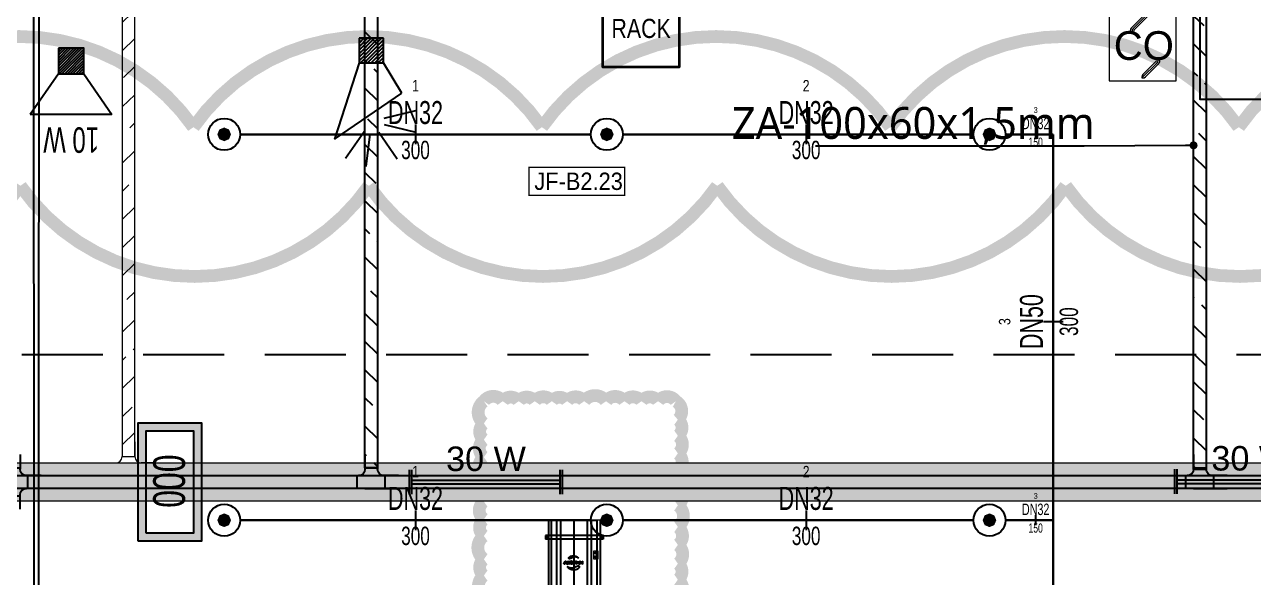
# Model space of a CAD drawing. Header units: millimetres. Extents: x -379292 to 1221486, y 92049 to 447512.
# Drawn here: x -167020 to -157385, y 267871 to 272204 of the extents above; entities that cross this region are included whole.
import ezdxf
from ezdxf import colors
from ezdxf.entities.mleader import LeaderData, LeaderLine
from ezdxf.enums import TextEntityAlignment as Align
from ezdxf.math import Vec2, Vec3

# ---------------------------------------------------------------- set-up
doc = ezdxf.new("R2010")
doc.units = ezdxf.units.MM
doc.linetypes.add('HIDDEN', pattern=[9.525, 6.35, -3.175])
for name, color, linetype in [('-M-YNGN-BORUID', 7, 'Continuous'), ('-M-YNGN-BORUUZUN', 7, 'Continuous'), ('-M-YNGN-BORUYUK', 7, 'Continuous'), ('-M-YNGN-SPR-YUK', 7, 'Continuous'), ('-M-YNGN-ZON2-CAP-', 7, 'Continuous'), ('-M-YNGN-ZON2-SPR-', 7, 'Continuous'), ('05_SYMBOL', 2, 'Continuous'), ('08_ARAÇ SAYIM', 140, 'Continuous'), ('08_HORN', 4, 'Continuous'), ('08_LAMP', 4, 'Continuous'), ('08_LOUD SYSTEM', 4, 'Continuous'), ('202-A-Y-MahalAd', 141, 'Continuous'), ('AIR-J-U-355', 2, 'Continuous'), ('AIRONN ZONLAMA', 4, 'Continuous'), ('E_CT_ZA', 6, 'Continuous'), ('EYazı', 7, 'Continuous'), ('JF355', 2, 'Continuous')]:
    doc.layers.add(name, color=color, linetype=linetype)
doc.layers.add('-M-YNGN-SPR-CAPCIZGI', color=188, linetype='Continuous', plot=False)
for name, color, linetype, lineweight in [('-M-YNGN-ZON2', 4, 'SP', 30), ('08_DEDECTOR', 3, 'Continuous', 9), ('Aironn-Kodlama', 7, 'Continuous', 0), ('E_CT_AYDINLATMA', 3, 'Continuous', 9), ('E_CT_KA', 4, 'Continuous', 9)]:
    doc.layers.add(name, color=color, linetype=linetype, lineweight=lineweight)
doc.styles.add('CIZGI', font='tahoma.ttf', dxfattribs={"width": 0.8, "oblique": 20})
doc.styles.add('ET8-TRF5-M-001...002-01$0$Standard', font='arial.ttf')
doc.styles.add('HCAD', font='HCAD.SHX', dxfattribs={"width": 0.8, "height": 0.2})
doc.styles.add('PIPESIZE', font='hcad.shx', dxfattribs={"width": 0.8})
doc.styles.add('SPR-NOT', font='romans.shx')
doc.styles.get("Standard").update_dxf_attribs({"font": 'segoeuil.ttf'})
doc.styles.add('TR', font='tsimpali.shx', dxfattribs={"width": 0.7})
doc.styles.add('WMF-Arial', font='TURK.SHX')
doc.styles.add('YAZI-2', font='arial.ttf', dxfattribs={"height": 2})
doc.styles.add('YAZI-3', font='arial.ttf', dxfattribs={"height": 3})
doc.linetypes.add('SP', pattern='A,2,-0.1,["SP",CIZGI,S=0.14,R=0.2,X=0,Y=-0.07],-0.255', length=2.355)

# ---------------------------------------------------------------- blocks, each defined once
blk = doc.blocks.new('202_Vida')
at = {"color": 0, "linetype": 'ByBlock', "ltscale": 0.2}
for points in [[(0.96, 0), (-0.96, 0)], [(0, 0.96), (0, -0.96)]]:
    blk.add_lwpolyline(points, dxfattribs=at)
at = {"color": 0, "linetype": 'ByBlock'}
for radius in [0.42, 0.23, 0.155]:
    blk.add_circle((0, 0), radius, dxfattribs=at)
blk = doc.blocks.new('202_Stoper')
at = {"color": 0, "linetype": 'ByBlock'}
for points in [[(-750, -30), (-750, -75), (-900, -75), (-900, 75), (-750, 75), (-750, 30)], [(750, -30), (750, -75), (900, -75), (900, 75), (750, 75), (750, 30)]]:
    blk.add_lwpolyline(points, dxfattribs=at)
blk.add_lwpolyline([(825, -30, 1), (825, 30), (-825, 30, 1), (-825, -30)], format="xyb", close=True, dxfattribs=at)
at = {"color": 0, "linetype": 'ByBlock', "yscale": 10, "zscale": 10, "rotation": 180}
for p, xscale in [((-877, 53), -10), ((-772, 53), 10), ((772, 53), -10), ((877, 53), 10)]:
    blk.add_blockref('202_Vida', p, dxfattribs=dict(at, xscale=xscale))
at = {"color": 0, "linetype": 'ByBlock', "yscale": 10, "zscale": 10}
for p, xscale in [((-877, -52), 10), ((-772, -52), -10), ((772, -52), 10), ((877, -52), -10)]:
    blk.add_blockref('202_Vida', p, dxfattribs=dict(at, xscale=xscale))
blk = doc.blocks.new('202_Mahalblok')
at = {"color": 0, "linetype": 'ByBlock', "flags": 128}
blk.add_lwpolyline([(0, 0), (0, 5000), (2500, 5000), (2500, 0)], close=True, dxfattribs=at)
at = {"color": 252}
blk.add_blockref('202_Stoper', (1250, 750), dxfattribs=at)
at = {"color": 0, "linetype": 'ByBlock', "ltscale": 25}
blk.add_attdef('MAHALNO', text='', height=200, dxfattribs=at).set_placement((1208.7, 1390), align=Align.BOTTOM_CENTER)
blk = doc.blocks.new('OtoParkBodrumKatMimari')
at = {"layer": '05_SYMBOL', "color": 252, "linetype": 'HIDDEN', "ltscale": 100}
blk.add_lwpolyline([(17400, 168800), (130500, 168800)], dxfattribs=at)
at = {"layer": '202-A-Y-MahalAd', "color": 8, "ltscale": 25}
ref = blk.add_blockref('202_Mahalblok', (88550, 175800), dxfattribs=dict(at, xscale=-1, rotation=180))
ref.add_attrib('MAHALNO', 'B-022', dxfattribs={"layer": '0', "color": 0, "linetype": 'ByBlock', "ltscale": 25, "height": 200}).set_placement((89758.7, 174266.6), align=Align.BOTTOM_CENTER)
blk = doc.blocks.new('SPRKL100')
at = {"layer": '-M-YNGN-SPR-CAPCIZGI'}
blk.add_line((0, 0.431), (0, -0.431), dxfattribs=at)
at = {"layer": '-M-YNGN-BORUID', "color": 0, "style": 'HCAD', "width": 0.8, "flags": 1}
blk.add_attdef('DIC', text='', height=0.4, dxfattribs=at).set_placement((0, -1.693), align=Align.CENTER)
at = {"layer": '-M-YNGN-BORUUZUN', "color": 0, "style": 'HCAD', "width": 0.7}
blk.add_attdef('BOY', text='', height=0.8, dxfattribs=at).set_placement((0, -1.08), align=Align.CENTER)
at = {"layer": '-M-YNGN-BORUYUK', "color": 6, "style": 'PIPESIZE', "width": 0.8}
blk.add_attdef('YUK', text='', height=0.5, dxfattribs=at).set_placement((0, 1.866), align=Align.CENTER)
at = {"color": 0, "style": 'PIPESIZE', "width": 0.7}
blk.add_attdef('CAP', text='', height=1, dxfattribs=at).set_placement((0, 0.45), align=Align.CENTER)
blk = doc.blocks.new('SP-C-UP-12')
at = {"ltscale": 10}
blk.add_line((0, 0), (0, 0), dxfattribs=at)
at = {"color": 1, "linetype": 'Continuous'}
blk.add_circle((0, 0), 12.5, dxfattribs=at)
at = {"ltscale": 10}
for points in [[(-5.37, 0), (-3.8, 3.8), (-3.8, -3.8), (0, 5.37)], [(-3.8, -3.8), (0, 5.37), (0, -5.37), (3.8, 3.8)], [(0, -5.37), (3.8, 3.8), (3.8, -3.8), (5.37, 0)]]:
    blk.add_solid(points, dxfattribs=at)
at = {"layer": '-M-YNGN-SPR-YUK', "style": 'SPR-NOT', "width": 0.5, "flags": 9}
for tag, p in [('YUK', (0, 17.77)), ('CAP', (0, 14.42)), ('TIP', (0.2, 10.78))]:
    blk.add_attdef(tag, text='', height=2.5, dxfattribs=at).set_placement(p, align=Align.MIDDLE_CENTER)
blk = doc.blocks.new('A$C69E5DB5D')
at = {"layer": '-M-YNGN-ZON2', "ltscale": 500}
for p, q in [((-5493.4, 2662.42), (-5768.4, 2662.42)), ((-5193.4, 2662.42), (-5468.4, 2662.42)), ((-5168.4, 2662.42), (-5130.9, 2662.42)), ((-5130.9, 2662.42), (-5130.9, 332.14)), ((-5493.4, 2359.92), (-5768.4, 2359.92)), ((-5193.4, 2359.92), (-5468.4, 2359.92)), ((-5168.4, 2359.92), (-5130.9, 2359.92))]:
    blk.add_line(p, q, dxfattribs=at)
at = {"layer": '-M-YNGN-ZON2-CAP-'}
for p, xscale, yscale, zscale, values in [((-5630.9, 2662.42), 18, 18, 18, {'YUK': '1', 'CAP': 'DN32', 'BOY': '300'}), ((-5324.62, 2662.42), 18, 18, 18, {'YUK': '2', 'CAP': 'DN32', 'BOY': '300'}), ((-5144.67, 2662.42), 9, 9, 9, {'YUK': '3', 'CAP': 'DN32', 'BOY': '150'}), ((-5630.9, 2359.92), 18, 18, 18, {'YUK': '1', 'CAP': 'DN32', 'BOY': '300'}), ((-5324.62, 2359.92), 18, 18, 18, {'YUK': '2', 'CAP': 'DN32', 'BOY': '300'}), ((-5144.67, 2359.92), 9, 9, 9, {'YUK': '3', 'CAP': 'DN32', 'BOY': '150'})]:
    blk.add_blockref('SPRKL100', p, dxfattribs=dict(at, xscale=xscale, yscale=yscale, zscale=zscale)).add_auto_attribs(values)
at = {"layer": '-M-YNGN-ZON2-CAP-', "xscale": 18.00000000000005, "yscale": 18.00000000000005, "zscale": 18.00000000000005, "rotation": 90}
blk.add_blockref('SPRKL100', (-5130.9, 2515.61), dxfattribs=at).add_auto_attribs({'YUK': '3', 'CAP': 'DN50', 'BOY': '300'})
at = {"layer": '-M-YNGN-ZON2-SPR-'}
for p in [(-5780.9, 2662.42), (-5480.9, 2662.42), (-5180.9, 2662.42), (-5780.9, 2359.92), (-5480.9, 2359.92), (-5180.9, 2359.92)]:
    blk.add_blockref('SP-C-UP-12', p, dxfattribs=at)
blk = doc.blocks.new('*U631')
h = blk.add_hatch()
h.set_pattern_fill('ANSI33', color=0, scale=50, angle=1, style=0)
h.paths.add_polyline_path([(-8433.2, 100), (-4582.7, 100), (-4582.7, 0), (-8433.2, 0)])
at = {"color": 0}
blk.add_lwpolyline([(-8433.2, 100), (-4582.7, 100), (-4582.7, 0), (-8433.2, 0)], close=True, dxfattribs=at)
at = {"ltscale": 25, "flags": 1}
for tag, p in [('YUKSEKLIK', (-228.6, -148.7)), ('KALINLIK', (-228.6, -213.3))]:
    blk.add_attdef(tag, p, '', height=50, dxfattribs=at)
blk = doc.blocks.new('*U655')
h = blk.add_hatch()
h.set_pattern_fill('ANSI33', color=0, scale=50, angle=1, style=0)
h.paths.add_polyline_path([(-115024.3, 100), (-249.3, 100), (-249.3, 0), (-115024.3, 0)])
at = {"color": 0}
blk.add_lwpolyline([(-115024.3, 100), (-249.3, 100), (-249.3, 0), (-115024.3, 0)], close=True, dxfattribs=at)
at = {"ltscale": 25, "flags": 1}
for tag, p in [('YUKSEKLIK', (-228.6, -148.7)), ('KALINLIK', (-228.6, -213.3))]:
    blk.add_attdef(tag, p, '', height=50, dxfattribs=at)
blk = doc.blocks.new('*U722')
h = blk.add_hatch()
h.set_pattern_fill('ANSI33', color=0, scale=50, angle=1, style=0)
h.paths.add_polyline_path([(-115264.3, 300), (-889.1, 300), (-889.1, 0), (-115264.3, 0)])
at = {"color": 0}
blk.add_lwpolyline([(-115264.3, 300), (-889.1, 300), (-889.1, 0), (-115264.3, 0)], close=True, dxfattribs=at)
at = {"ltscale": 25, "flags": 1}
for tag, p in [('YUKSEKLIK', (-228.6, -148.7)), ('KALINLIK', (-228.6, -213.3))]:
    blk.add_attdef(tag, p, '', height=50, dxfattribs=at)
blk = doc.blocks.new('*U225')
at = {"color": 0}
for p, q in [((-164, 164), (-50, 164)), ((-50, 164), (-50, 167)), ((-50, 167), (150, 167)), ((0, 0), (0, 114)), ((100, 114), (0, 114)), ((100, 0), (100, 114)), ((150, 167), (150, 164)), ((264, 164), (150, 164))]:
    blk.add_line(p, q, dxfattribs=at)
for centre, start, end in [((-50, 114), 0, 90), ((150, 114), 90, 180)]:
    blk.add_arc(centre, 50, start, end, dxfattribs=at)
blk = doc.blocks.new('*U380')
at = {"color": 0}
for p, q in [((0, 428), (0, 314)), ((100, 428), (100, 314)), ((0, 324), (100, 324)), ((-164, 264), (-50, 264)), ((-60, 264), (-60, 164)), ((264, 264), (150, 264)), ((160, 264), (160, 164)), ((-164, 164), (-50, 164)), ((0, 0), (0, 114)), ((0, 104), (100, 104)), ((100, 0), (100, 114)), ((264, 164), (150, 164))]:
    blk.add_line(p, q, dxfattribs=at)
for centre, start, end in [((-50, 314), 270, 0), ((150, 314), 180, 270), ((-50, 114), 0, 90), ((150, 114), 90, 180)]:
    blk.add_arc(centre, 50, start, end, dxfattribs=at)
blk = doc.blocks.new('*U887')
h = blk.add_hatch()
h.set_pattern_fill('ANSI33', color=0, scale=50, angle=1, style=0)
h.paths.add_polyline_path([(-3887.7, 100), (12.3, 100), (12.3, 0), (-3887.7, 0)])
at = {"color": 0}
blk.add_lwpolyline([(-3887.7, 100), (12.3, 100), (12.3, 0), (-3887.7, 0)], close=True, dxfattribs=at)
at = {"ltscale": 25, "flags": 1}
for tag, p in [('YUKSEKLIK', (-228.6, -148.7)), ('KALINLIK', (-228.6, -213.3))]:
    blk.add_attdef(tag, p, '', height=50, dxfattribs=at)
blk = doc.blocks.new('*U385')
at = {"color": 0}
for p, q in [((264, 264), (-164, 264)), ((-60, 264), (-60, 164)), ((0, 264), (264, 264)), ((160, 264), (160, 164)), ((-164, 164), (-50, 164)), ((0, 0), (0, 114)), ((0, 104), (100, 104)), ((100, 0), (100, 114)), ((264, 164), (150, 164))]:
    blk.add_line(p, q, dxfattribs=at)
for centre, start, end in [((-50, 114), 0, 90), ((150, 114), 90, 180)]:
    blk.add_arc(centre, 50, start, end, dxfattribs=at)
blk = doc.blocks.new('*U889')
h = blk.add_hatch()
h.set_pattern_fill('ANSI33', color=0, scale=50, angle=1, style=0)
h.paths.add_polyline_path([(-3639.8, 100), (300.2, 100), (300.2, 0), (-3639.8, 0)])
at = {"color": 0}
blk.add_lwpolyline([(-3639.8, 100), (300.2, 100), (300.2, 0), (-3639.8, 0)], close=True, dxfattribs=at)
at = {"ltscale": 25, "flags": 1}
for tag, p in [('YUKSEKLIK', (-228.6, -148.7)), ('KALINLIK', (-228.6, -213.3))]:
    blk.add_attdef(tag, p, '', height=50, dxfattribs=at)
blk = doc.blocks.new('*U387')
at = {"color": 0}
for p, q in [((264, 264), (-164, 264)), ((-60, 264), (-60, 164)), ((0, 264), (264, 264)), ((160, 264), (160, 164)), ((-164, 164), (-50, 164)), ((0, 0), (0, 114)), ((0, 104), (100, 104)), ((100, 0), (100, 114)), ((264, 164), (150, 164))]:
    blk.add_line(p, q, dxfattribs=at)
for centre, start, end in [((-50, 114), 0, 90), ((150, 114), 90, 180)]:
    blk.add_arc(centre, 50, start, end, dxfattribs=at)
blk = doc.blocks.new('_DOT')
at = {"color": 0, "linetype": 'ByBlock'}
blk.add_line((-0.5, 0), (-1, 0), dxfattribs=at)
at = {"color": 0, "linetype": 'ByBlock', "const_width": 0.5}
blk.add_lwpolyline([(-0.25, 0, 1), (0.25, 0, 1)], format="xyb", close=True, dxfattribs=at)
blk = doc.blocks.new('40 W SIVA ÜSTÜ ETANJ LED 50--')
at = {"layer": '08_LAMP'}
for p, q in [((-625, -100), (-625, 100)), ((-605, -100), (-605, 100)), ((-605, 15), (605, 15)), ((605, -100), (605, 100)), ((625, -100), (625, 100)), ((-605, -15), (605, -15))]:
    blk.add_line(p, q, dxfattribs=at)
at = {"layer": '08_LAMP', "color": 2, "style": 'YAZI-2'}
blk.add_text('30 W', height=200, dxfattribs=at).set_placement((0, 90), align=Align.CENTER)
blk = doc.blocks.new('40 W SIVA ÜSTÜ ETANJ LED E 50')
at = {"layer": '08_LAMP'}
for p, q in [((-625, -100), (-625, 100)), ((-605, -100), (-605, 100)), ((-605, 15), (605, 15)), ((605, -100), (605, 100)), ((625, -100), (625, 100)), ((-605, -15), (605, -15))]:
    blk.add_line(p, q, dxfattribs=at)
blk.add_lwpolyline([(625, -125), (800, -125), (800, 125), (625, 125)], close=True, dxfattribs=at)
at = {"layer": '08_LAMP', "color": 2, "style": 'YAZI-2'}
blk.add_text('30 W', height=200, dxfattribs=at).set_placement((0, 90), align=Align.CENTER)
blk.add_text('E', height=125, dxfattribs=at).set_placement((713, 0), align=Align.MIDDLE)
blk = doc.blocks.new('TEK YUZLU 1 SATIR 3 KARAKTER')
at = {"layer": '08_ARAÇ SAYIM'}
h = blk.add_hatch(color=7, dxfattribs=at)
h.dxf.hatch_style = 1
h.paths.add_polyline_path([(-40.04, 43.53), (40.04, 43.53), (40.04, 6.25), (-40.04, 6.25)], flags=16)
h.paths.add_polyline_path([(-46.29, 49.78), (46.29, 49.78), (46.29, 0), (-46.29, 0)])
for points in [[(-46.29, 49.78), (46.29, 49.78), (46.29, 0), (-46.29, 0)], [(-40.04, 43.53), (40.04, 43.53), (40.04, 6.25), (-40.04, 6.25)]]:
    blk.add_lwpolyline(points, close=True, dxfattribs=at)
at = {"layer": '08_ARAÇ SAYIM', "color": 7, "style": 'WMF-Arial', "width": 0.75}
blk.add_text('000', height=25, dxfattribs=at).set_placement((0.66, 12.94), align=Align.CENTER)
blk = doc.blocks.new('RACK')
at = {"layer": '08_ARAÇ SAYIM', "color": 60, "lineweight": 35}
blk.add_lwpolyline([(-30, 60), (30, 60), (30, 0), (-30, 0)], close=True, dxfattribs=at)
at = {"layer": '08_ARAÇ SAYIM', "color": 4, "style": 'ET8-TRF5-M-001...002-01$0$Standard', "width": 0.8}
blk.add_text('RACK', height=15, dxfattribs=at).set_placement((0.1, 22.9), align=Align.CENTER)
blk = doc.blocks.new('CO 250')
at = {"layer": '08_DEDECTOR'}
for p, q in [((17, 242.9), (-84.1, 141.8)), ((44.7, 251), (-74.3, 132)), ((36.6, 223.3), (-64.5, 122.2)), ((44.7, 249.8), (44.7, 242.9)), ((114.1, -136), (-4.8, -255)), ((104.4, -126.2), (3.3, -227.3)), ((123.9, -145.8), (22.9, -246.9)), ((-4.8, -246.9), (-4.8, -255)), ((-4.8, -255), (3.3, -255))]:
    blk.add_line(p, q, dxfattribs=at)
at = {"layer": '08_DEDECTOR', "ltscale": 25}
blk.add_lwpolyline([(-262.5, 278.4), (-262.5, -278.4), (262.5, -278.4), (262.5, 278.4)], close=True, dxfattribs=at)
at = {"layer": '08_DEDECTOR'}
for centre, radius, start, end in [((36.6, 223.3), 27.7, 72.96875, 135), ((17, 242.9), 27.7, 315, 0), ((-54.7, 112.4), 41.6, 135, 180), ((-54.7, 112.4), 27.7, 135, 180), ((-54.7, 112.4), 13.9, 135, 180), ((94.6, -116.4), 13.9, 315, 350.41117), ((94.6, -116.4), 27.7, 315, 355.2224), ((94.6, -116.4), 41.6, 315, 356.81699), ((22.9, -246.9), 27.7, 135, 180), ((3.3, -227.3), 27.7, 270, 315)]:
    blk.add_arc(centre, radius, start, end, dxfattribs=at)
at = {"layer": '08_DEDECTOR', "color": 3, "style": 'YAZI-3'}
blk.add_text('CO', height=225, dxfattribs=at).set_placement((-225.5, -113.1))
blk = doc.blocks.new('KORNA ORT')
at = {"layer": '08_HORN'}
h = blk.add_hatch(dxfattribs=at)
h.set_pattern_fill('ANSI31', color=2, scale=62.5)
h.set_pattern_definition([(45, (1743038.002, 18278.75), (-5.524271728, 5.524271728), [])])
h.paths.add_polyline_path([(38.4, 76.8), (-38.4, 76.8), (-38.4, 0), (38.4, 0)])
at = {"layer": '08_HORN', "color": 3}
for p, q in [((4.2, 300.9), (17.4, 402.2)), ((-24.1, 294.1), (-81.7, 378.6)), ((22.4, 293.8), (81.3, 377.4)), ((-40.8, 270.2), (-140, 294.9)), ((-40.8, 250.7), (-140.1, 226.4))]:
    blk.add_line(p, q, dxfattribs=at)
at = {"layer": '08_HORN'}
for p, q in [((115.1, 316.6), (-95.9, 172.7)), ((38.4, 76.8), (115.1, 316.6)), ((-95.9, 172.7), (-38.4, 76.8)), ((38.4, 76.8), (-38.4, 76.8)), ((-38.4, 76.8), (-38.4, 0)), ((38.4, 0), (38.4, 76.8)), ((-38.4, 0), (38.4, 0))]:
    blk.add_line(p, q, dxfattribs=at)
blk = doc.blocks.new('15 W HORN 100_HARİCİ TİP')
at = {"layer": '08_LOUD SYSTEM'}
h = blk.add_hatch(dxfattribs=at)
h.set_pattern_fill('ANSI31', color=2, scale=4.8)
h.set_pattern_definition([(45, (-341645.439, -380325.335), (-10.77630735, 10.77630735), [])])
h.paths.add_polyline_path([(-100, 0), (100, 0), (100, 200), (-100, 200)])
at = {"layer": '08_LOUD SYSTEM', "ltscale": 2}
for p, q in [((-320, 520), (320, 520)), ((-100, 200), (-320, 520)), ((100, 200), (320, 520))]:
    blk.add_line(p, q, dxfattribs=at)
at = {"layer": '08_LOUD SYSTEM'}
blk.add_lwpolyline([(100, 0), (100, 200), (-100, 200), (-100, 0)], close=True, dxfattribs=at)
at = {"layer": '08_LOUD SYSTEM', "color": 2, "ltscale": 2, "style": 'TR', "width": 0.7}
blk.add_text('10 W', height=200, dxfattribs=at).set_placement((0, 620), align=Align.CENTER)
blk = doc.blocks.new('ju355')
at = {"layer": 'AIR-J-U-355', "color": 2, "linetype": 'Continuous'}
for p, q in [((82.74, 20.07), (-82.86, 20.07)), ((-82.86, 20.07), (-82.86, -20.52)), ((-68.05, -18.28), (-68.04, 22.31)), ((-68.05, -22.74), (-68.04, 22.31)), ((-65.31, 22.31), (-68.04, 22.31)), ((-65.31, 22.31), (-68.04, 22.31)), ((-65.33, -22.74), (-65.31, 22.31)), ((67.97, -22.8), (67.99, 22.25)), ((70.71, 22.25), (67.99, 22.25)), ((70.69, -22.8), (70.71, 22.25)), ((-94.86, 12.71), (-94.87, -12.51)), ((-94.84, 12.93), (-94.86, 12.82)), ((-94.86, 12.82), (-94.86, 12.71)), ((-94.82, 13.03), (-94.84, 12.93)), ((-94.79, 13.13), (-94.82, 13.03)), ((-94.76, 13.23), (-94.79, 13.13)), ((-94.71, 13.32), (-94.76, 13.23)), ((-94.66, 13.41), (-94.71, 13.32)), ((-94.6, 13.48), (-94.66, 13.41)), ((-94.53, 13.56), (-94.6, 13.48)), ((-94.46, 13.62), (-94.53, 13.56)), ((-94.39, 13.67), (-94.46, 13.62)), ((-94.31, 13.72), (-94.39, 13.67)), ((-94.23, 13.76), (-94.31, 13.72)), ((-94.14, 13.78), (-94.23, 13.76)), ((-94.05, 13.8), (-94.14, 13.78)), ((-93.97, 13.8), (-94.05, 13.8)), ((-92.63, 13.8), (-93.97, 13.8)), ((-92.63, 13.8), (-93.97, 13.8)), ((-92.63, 13.8), (-93.97, 13.8)), ((-92.6, 13.8), (-93.93, 13.8)), ((-92.6, 13.8), (-93.93, 13.8)), ((-92.6, 13.8), (-93.93, 13.8)), ((-82.86, 13.79), (-92.6, 13.8)), ((-90.91, -13.6), (-90.9, 13.8)), ((-90.91, -13.6), (-90.9, 13.8)), ((-90.91, -13.6), (-90.9, 13.8)), ((-86.85, -13.61), (-86.83, 13.87)), ((82.73, 13.62), (-82.73, 13.79)), ((-82.73, 10.49), (82.87, 10.32)), ((82.73, -0.03), (-82.73, 0.03)), ((48.35, 4.19), (48.36, 4.88)), ((50.69, 4.18), (48.35, 4.19)), ((48.35, 3.58), (50.68, 3.59)), ((48.35, 2.87), (48.35, 3.58)), ((48.35, 2.23), (49.27, 2.88)), ((49.27, 2.88), (48.35, 2.87)), ((48.36, 1.42), (48.35, 2.23)), ((48.36, 7.19), (48.38, 7.93)), ((48.77, 7.02), (48.36, 7.19)), ((48.36, 4.88), (50.7, 4.87)), ((49.32, 2.22), (48.36, 1.42)), ((50.71, 6.17), (48.37, 5.16)), ((48.37, 5.91), (48.77, 6.08)), ((48.37, 5.16), (48.37, 5.91)), ((48.38, 7.93), (50.71, 6.93)), ((48.77, 6.08), (48.77, 7.02)), ((49.25, 6.85), (49.94, 6.55)), ((49.25, 6.26), (49.25, 6.85)), ((49.94, 6.55), (49.25, 6.26)), ((49.65, 2.63), (49.65, 2.9)), ((49.65, 2.9), (50.23, 2.9)), ((49.88, 1.63), (49.87, 1.63)), ((50.23, 2.9), (50.2, 2.6)), ((50.68, 3.59), (50.69, 2.3)), ((50.7, 4.87), (50.69, 4.18)), ((50.71, 6.93), (50.71, 6.17)), ((48.34, -1.68), (50.69, -1.71)), ((48.34, -2.08), (48.34, -1.68)), ((49.99, -2.1), (48.34, -2.08)), ((48.34, -4.82), (48.35, -4.42)), ((50, -4.84), (48.34, -4.82)), ((48.35, -4.42), (50.69, -4.45)), ((48.37, -4), (48.38, -3.75)), ((50.66, -4.03), (48.37, -4)), ((48.38, -3.75), (49.99, -2.1)), ((48.38, -6.49), (50, -4.84)), ((48.38, -6.74), (48.38, -6.49)), ((50.66, -6.77), (48.38, -6.74)), ((50.68, -1.95), (49.03, -3.64)), ((49.03, -3.64), (50.66, -3.66)), ((50.69, -4.68), (49.03, -6.38)), ((49.03, -6.38), (50.66, -6.4)), ((50.66, -6.4), (50.66, -6.77)), ((50.69, -1.71), (50.68, -1.95)), ((50.69, -4.45), (50.69, -4.68)), ((50.81, -1.39), (50.8, -1.76)), ((-94.87, -12.51), (-94.87, -12.62)), ((-94.87, -12.62), (-94.85, -12.72)), ((-94.85, -12.72), (-94.83, -12.83)), ((-94.83, -12.83), (-94.8, -12.93)), ((-94.8, -12.93), (-94.77, -13.03)), ((-94.77, -13.03), (-94.72, -13.12)), ((-94.72, -13.12), (-94.67, -13.2)), ((-94.67, -13.2), (-94.61, -13.28)), ((-94.61, -13.28), (-94.54, -13.35)), ((-94.54, -13.35), (-94.47, -13.42)), ((-94.47, -13.42), (-94.4, -13.47)), ((-94.4, -13.47), (-94.32, -13.52)), ((-94.32, -13.52), (-94.24, -13.56)), ((-94.24, -13.56), (-94.15, -13.58)), ((-94.15, -13.58), (-94.07, -13.6)), ((-94.07, -13.6), (-93.98, -13.6)), ((-93.98, -13.6), (-92.64, -13.6)), ((-93.98, -13.6), (-92.64, -13.6)), ((-93.98, -13.6), (-92.64, -13.6)), ((-93.95, -13.6), (-92.61, -13.6)), ((-93.95, -13.6), (-92.61, -13.6)), ((-93.95, -13.6), (-92.61, -13.6)), ((-92.61, -13.6), (-82.87, -13.61)), ((82.86, -10.44), (-82.73, -10.33)), ((-82.61, -13.64), (82.72, -13.71)), ((82.74, -20.57), (-82.86, -20.52)), ((-65.33, -22.74), (-68.05, -22.74)), ((70.69, -22.8), (67.97, -22.8))]:
    blk.add_line(p, q, dxfattribs=at)
at = {"layer": 'AIR-J-U-355', "color": 2, "lineweight": 13, "ltscale": 0.005}
for p, q in [((82.73, -20.57), (82.74, 20.07)), ((58.53, -15.31), (52.44, -15.31)), ((52.44, -15.31), (52.44, -18.93)), ((52.44, -18.93), (58.53, -18.93)), ((58.53, -18.93), (58.53, -15.31))]:
    blk.add_line(p, q, dxfattribs=at)
at = {"layer": 'AIR-J-U-355', "color": 2}
for p, q in [((-150.24, 14.31), (-162.86, 1.58)), ((-150.21, 5.86), (-150.24, 14.31)), ((-150.13, -11.03), (-162.86, 1.58)), ((-107.97, 6.05), (-150.21, 5.86)), ((-107.97, 6.05), (-107.94, -2.39)), ((-107.94, -2.39), (-150.17, -2.58)), ((-150.13, -11.03), (-150.17, -2.58))]:
    blk.add_line(p, q, dxfattribs=at)
at = {"layer": 'AIR-J-U-355', "color": 2, "linetype": 'Continuous'}
for centre, radius in [((-66.68, 21.31), 0.354), ((-66.68, 21.31), 0.354), ((69.35, 21.24), 0.354), ((54.01, -17.13), 0.599), ((54.01, -17.13), 0.599), ((56.96, -17.13), 0.599), ((56.96, -17.13), 0.599), ((-66.69, -21.61), 0.354), ((-66.69, -21.61), 0.354), ((69.33, -21.67), 0.354), ((69.33, -21.67), 0.354)]:
    blk.add_circle(centre, radius, dxfattribs=at)
for centre, radius, start, end in [((49.96, 2.27), 0.645, 184.06361, 262.32592), ((49.93, 2.61), 0.274, 177.3972, 357.3972), ((49.97, 2.34), 0.72, 262.32592, 356.70667)]:
    blk.add_arc(centre, radius, start, end, dxfattribs=at)
at = {"layer": 'AIR-J-U-355', "color": 2, "linetype": 'Continuous', "extrusion": (0, 0, -1)}
for major_axis, ratio in [((-0.01, -1.36), 0.908445), ((0.006, 0.985), 0.934933)]:
    blk.add_ellipse((49.55, -0.11), major_axis=major_axis, ratio=ratio, dxfattribs=at)
at = {"layer": 'AIR-J-U-355', "color": 2, "linetype": 'Continuous'}
for points, knots in [([(46.11, 4.99), (46.12, 4.99), (46.13, 5), (46.15, 5), (46.15, 5), (46.16, 4.99), (46.16, 4.99), (46.17, 4.99), (46.17, 4.98), (46.17, 4.97), (46.16, 4.95), (46.15, 4.91), (46.08, 4.78), (45.93, 4.56), (45.74, 4.28), (45.58, 4.04), (45.4, 3.68), (45.26, 3.14), (45.11, 2.43), (45.02, 1.65), (45.13, 0.83), (45.39, -0.07), (45.8, -1.01), (46.23, -1.77), (46.48, -2.38), (46.62, -2.79), (46.74, -3.2), (46.79, -3.61), (46.72, -3.97), (46.53, -4.26), (46.19, -4.34), (45.8, -4.28), (45.43, -4.02), (45.11, -3.65), (44.72, -3.05), (44.33, -2.14), (44.04, -0.92), (43.96, 0.25), (44.05, 1.27), (44.24, 2.12), (44.51, 2.9), (44.87, 3.6), (45.25, 4.19), (45.62, 4.61), (45.88, 4.83), (46.02, 4.93), (46.08, 4.97), (46.11, 4.99)], [0, 0, 0, 0, 0.001347, 0.00172, 0.002023, 0.002244, 0.002452, 0.002667, 0.002909, 0.00347, 0.004196, 0.005682, 0.009311, 0.025522, 0.043378, 0.057014, 0.067583, 0.10026, 0.136315, 0.170769, 0.211631, 0.252886, 0.304984, 0.357144, 0.377587, 0.398124, 0.41882, 0.439365, 0.455344, 0.470785, 0.486346, 0.502438, 0.525763, 0.549141, 0.572313, 0.626971, 0.689072, 0.751245, 0.792637, 0.834146, 0.875615, 0.910287, 0.945553, 0.97619, 0.989254, 0.994701, 1, 1, 1, 1]), ([(53.1, -3.49), (53.25, -3.25), (53.54, -2.77), (53.81, -1.96), (53.95, -1.12), (53.92, -0.27), (53.68, 0.58), (53.32, 1.4), (52.96, 2.08), (52.73, 2.63), (52.61, 3.01), (52.53, 3.34), (52.54, 3.53), (52.54, 3.61)], [0, 0, 0, 0, 0.112581, 0.224936, 0.337491, 0.449603, 0.562299, 0.686336, 0.807829, 0.865935, 0.925918, 0.967783, 1, 1, 1, 1]), ([(52.54, 3.61), (52.55, 3.66), (52.57, 3.77), (52.7, 3.92), (52.91, 4.03), (53.16, 4.06), (53.45, 3.97), (53.74, 3.72), (54.02, 3.37), (54.31, 2.86), (54.58, 2.17), (54.77, 1.3), (54.81, 0.41), (54.77, -0.51), (54.56, -1.45), (54.2, -2.21), (53.86, -2.79), (53.54, -3.21), (53.25, -3.4), (53.1, -3.49)], [0, 0, 0, 0, 0.0168256, 0.0323617, 0.0637267, 0.0873303, 0.1103993, 0.1581358, 0.2050378, 0.2514942, 0.3451779, 0.4385235, 0.532065, 0.625912, 0.7301372, 0.8352318, 0.8905608, 0.9450754, 1, 1, 1, 1])]:
    blk.add_open_spline(points, degree=3, knots=knots, dxfattribs=at)
blk = doc.blocks.new('DZFDGHFÜ')
at = {"layer": 'JF355'}
blk.add_lwpolyline([(24084.36, 6568.29), (24119.86, 6568.29), (24119.86, 6402.69), (24084.36, 6402.69), (24084.36, 6568.29)], dxfattribs=at)
at = {"layer": 'AIR-J-U-355', "rotation": 270}
blk.add_blockref('ju355', (24102.36, 6485.57), dxfattribs=at)

msp = doc.modelspace()

# ---------------------------------------------------------------- block references
at = {"color": 8}
msp.add_blockref('OtoParkBodrumKatMimari', (-246354.8, 100818.8), dxfattribs=at)

# ---------------------------------------------------------------- next in the draw order: linework, layer by layer
at = {"color": 30, "const_width": 100}
for points in [[(-176623.5, 271399.6, -0.520567), (-173891.6, 271399.6, -0.520567), (-171159.7, 271399.6, -0.520567), (-168427.8, 271399.6, -0.520567), (-165695.9, 271399.6, -0.520567), (-162964, 271399.6, -0.520567), (-160232.1, 271399.6, -0.520567), (-157500.2, 271399.6, -0.520567), (-154768.3, 271399.6, -0.520567), (-152036.4, 271399.6, -0.520567), (-149304.5, 271399.6, -0.520567), (-146572.7, 271399.6, -0.520567), (-143840.8, 271399.6, -0.520567), (-141108.9, 271399.6, -0.520567)], [(-139733.7, 270940.5, -0.520567), (-142465.6, 270940.5, -0.520567), (-145197.5, 270940.5, -0.520567), (-147929.3, 270940.5, -0.520567), (-150661.2, 270940.5, -0.520567), (-153393.1, 270940.5, -0.520567), (-156125, 270940.5, -0.520567), (-158856.9, 270940.5, -0.520567), (-161588.8, 270940.5, -0.520567), (-164320.7, 270940.5, -0.520567), (-167052.6, 270940.5, -0.520567), (-169784.5, 270940.5, -0.520567), (-172516.4, 270940.5, -0.520567), (-175248.3, 270940.5, -0.520567)]]:
    msp.add_lwpolyline(points, format="xyb", dxfattribs=at)
at = {"color": 6, "const_width": 100}
msp.add_lwpolyline([(-163418.7, 267718.1, -0.520567), (-163418.7, 267884.8, -0.520567), (-163418.7, 268012.7, -0.520567), (-163418.7, 268195.5, -0.520567), (-163418.7, 268325.8, -0.520567), (-163418.7, 268465.2, -0.520567), (-163418.7, 268665, -0.520567), (-163418.7, 268813, -0.520567), (-163418.7, 268950, -0.520567), (-163418.7, 269077.9, -0.520567), (-163418.7, 269251.5, -0.520567), (-163270.8, 269251.5, -0.520567), (-163145.5, 269251.5, -0.520567), (-163019.7, 269251.5, -0.520567), (-162885.9, 269251.5, -0.520567), (-162765.9, 269251.5, -0.520567), (-162632.6, 269251.5, -0.520567), (-162461.2, 269251.5, -0.520567), (-162316.7, 269251.5, -0.520567), (-162183.4, 269251.5, -0.520567), (-162052.7, 269251.5, -0.520567), (-161913.3, 269251.5, -0.520567), (-161898, 269107.1, -0.520567), (-161898, 268981, -0.520567), (-161898, 268842.9, -0.520567), (-161898, 268711.7, -0.520567), (-161898, 268568.1, -0.520567), (-161898, 268435.2, -0.520567), (-161898, 268266.7, -0.520567), (-161898, 268125.5, -0.520567), (-161898, 267978.5, -0.520567), (-161898, 267852.9, -0.520567), (-161898, 267700.8, -0.520567)], format="xyb", dxfattribs=at)
at = {"layer": 'AIRONN ZONLAMA', "ltscale": 25}
msp.add_lwpolyline([(-241554.6, 208884.6), (-241554.6, 224084.6), (-241054.6, 224084.6), (-241054.6, 224634.6), (-233604.7, 224634.6), (-233504.6, 228784.6), (-241554.6, 228784.6), (-241454.6, 238134.6), (-233804.6, 238134.6), (-233804.6, 240334.6), (-233504.6, 240334.6), (-233454.6, 240334.6), (-233454.6, 240934.6), (-233804.6, 240934.6), (-233804.6, 244834.6), (-233454.6, 244834.6), (-233454.6, 248884.6), (-241554.6, 248884.6), (-241454.6, 277834.6), (-241054.6, 277834.6), (-241054.6, 278134.6), (-166954.6, 278134.6), (-166904.6, 217634.6)], dxfattribs=at)
at = {"layer": 'AIRONN ZONLAMA', "color": 2, "ltscale": 25}
msp.add_lwpolyline([(-166951.6, 201521.2), (-166904.6, 240934.6), (-158304.6, 240934.6), (-158304.6, 244834.6), (-157954.6, 244834.6), (-157954.6, 245384.6), (-158554.6, 245384.6), (-158504.6, 244384.6), (-166704.6, 244384.6), (-166704.6, 244834.6), (-166354.6, 244834.6), (-166354.6, 245434.6), (-166927.6, 245434.6), (-166904.6, 272334.6), (-157954.6, 272334.6), (-157954.6, 278134.6), (-121654.6, 278134.6)], dxfattribs=at)
at = {"layer": 'Aironn-Kodlama', "color": 7, "const_width": 10}
msp.add_lwpolyline([(-163065, 271085.3), (-163065, 270865.3), (-162315, 270865.3), (-162315, 271085.3)], close=True, dxfattribs=at)

# ---------------------------------------------------------------- next in the draw order: block references
at = {"layer": '-M-YNGN-ZON2', "ltscale": 25, "xscale": 10, "yscale": 10, "zscale": 10}
msp.add_blockref('A$C69E5DB5D', (-107645.9, 244719.5), dxfattribs=at)
at = {"layer": '08_ARAÇ SAYIM', "ltscale": 25, "xscale": 10, "yscale": 10, "zscale": 10}
msp.add_blockref('RACK', (-162187, 271869.9), dxfattribs=at)
at = {"layer": '08_ARAÇ SAYIM', "xscale": 10, "yscale": 10, "zscale": 10, "rotation": 90}
msp.add_blockref('TEK YUZLU 1 SATIR 3 KARAKTER', (-165632.4, 268618.8), dxfattribs=at)
at = {"layer": '08_DEDECTOR'}
msp.add_blockref('CO 250', (-158254.8, 272040.3), dxfattribs=at)
at = {"layer": '08_DEDECTOR', "xscale": 2.5, "yscale": 2.5, "zscale": 2.5, "rotation": 180}
msp.add_blockref('KORNA ORT', (-164301.6, 272096.9), dxfattribs=at)
at = {"layer": '08_LAMP', "xscale": 0.96, "yscale": 0.96, "zscale": 0.96}
for name, p in [('40 W SIVA ÜSTÜ ETANJ LED 50--', (-163402.1, 268618.2)), ('40 W SIVA ÜSTÜ ETANJ LED E 50', (-157402.1, 268621.9))]:
    msp.add_blockref(name, p, dxfattribs=at)
at = {"layer": '08_LOUD SYSTEM', "rotation": 180}
msp.add_blockref('15 W HORN 100_HARİCİ TİP', (-166654.8, 272018.8), dxfattribs=at)
at = {"layer": 'AIR-J-U-355', "xscale": 10, "yscale": 10, "zscale": 10, "rotation": 179.9999999999992}
msp.add_blockref('DZFDGHFÜ', (78310.9, 332347.4), dxfattribs=at)
at = {"layer": 'E_CT_AYDINLATMA', "xscale": -1, "rotation": 270}
msp.add_blockref('*U631', (-166254.8, 277251.5), dxfattribs=at)
at = {"layer": 'E_CT_AYDINLATMA', "color": 2, "rotation": 180}
msp.add_blockref('*U225', (-166154.8, 268932.2), dxfattribs=at)
at = {"layer": 'E_CT_KA', "rotation": 180}
msp.add_blockref('*U722', (-230494.1, 268768.8), dxfattribs=at)
at = {"layer": 'E_CT_ZA', "color": 112}
for name, p, rotation in [('*U889', (-164351.6, 269029), 270), ('*U887', (-157854.8, 268728.8), 270), ('*U655', (-230054.1, 268668.8), 180)]:
    msp.add_blockref(name, p, dxfattribs=dict(at, rotation=rotation))
at = {"layer": 'E_CT_ZA', "color": 2, "xscale": -1, "rotation": 180}
for name, p in [('*U380', (-167154.8, 268832.8)), ('*U387', (-164351.6, 268832.8)), ('*U385', (-157854.8, 268832.8))]:
    msp.add_blockref(name, p, dxfattribs=at)

# ---------------------------------------------------------------- next in the draw order: texts
at = {"layer": 'Aironn-Kodlama', "color": 3, "insert": (-163022.8, 271044.2), "char_height": 136, "width": 710.456, "attachment_point": 1, "rotation": 359.96186}
msp.add_mtext('{\\fArial|b0|i0|c0|p18;\\W0.9;\\C7;JF-B\\fArial|b0|i0|c162|p18;2\\fArial|b0|i0|c0|p18;.\\fArial|b0|i0|c162|p18;23}', dxfattribs=at)

# ---------------------------------------------------------------- next in the draw order: leaders
at = {"layer": 'EYazı', "color": 7}
ml = msp.add_multileader_mtext('Standard', dxfattribs=at)
ml.set_content('ZA-100x60x1,5mm', color=7)
ml.set_leader_properties(color=1)
ml.set_arrow_properties(name='DOT')
ml.build(insert=Vec2(0, 0))
ml.multileader.update_dxf_attribs({"text_left_attachment_type": 6, "text_right_attachment_type": 6, "dogleg_length": 50, "arrow_head_size": 62.5})
ctx = ml.context
ctx.base_point, ctx.char_height, ctx.arrow_head_size, ctx.landing_gap_size, ctx.plane_origin = Vec3(-161499.1, 271250.9), 250, 62.5, 25, Vec3(-159306.9, 271207.2)
ctx.left_attachment, ctx.right_attachment = 6, 6
notes = []
notes.append((ctx, [(0, (1, 1, 0), (-158712.1, 271250.9), (-1, 0), 62.5, [(0, [(-157854.8, 271257.6)], 0, [])])]))
ctx.mtext.insert, ctx.mtext.width, ctx.mtext.defined_height, ctx.mtext.line_spacing_style, ctx.mtext.flow_direction = Vec3(-161474.1, 271557.6), 2000, 439.9, 2, 5
for ctx, leaders in notes:
    for number, flags, end, landing, length, lines in leaders:
        leader = LeaderData()
        leader.index, (leader.has_last_leader_line, leader.has_dogleg_vector, leader.attachment_direction) = number, flags
        leader.last_leader_point, leader.dogleg_vector, leader.dogleg_length = Vec3(end), Vec3(landing), length
        for number, points, colour, breaks in lines:
            line = LeaderLine()
            line.index, line.vertices, line.color, line.breaks = number, Vec3.list(points), colors.encode_raw_color(colour), breaks
            leader.lines.append(line)
        ctx.leaders.append(leader)

doc.saveas('drawing.dxf')
